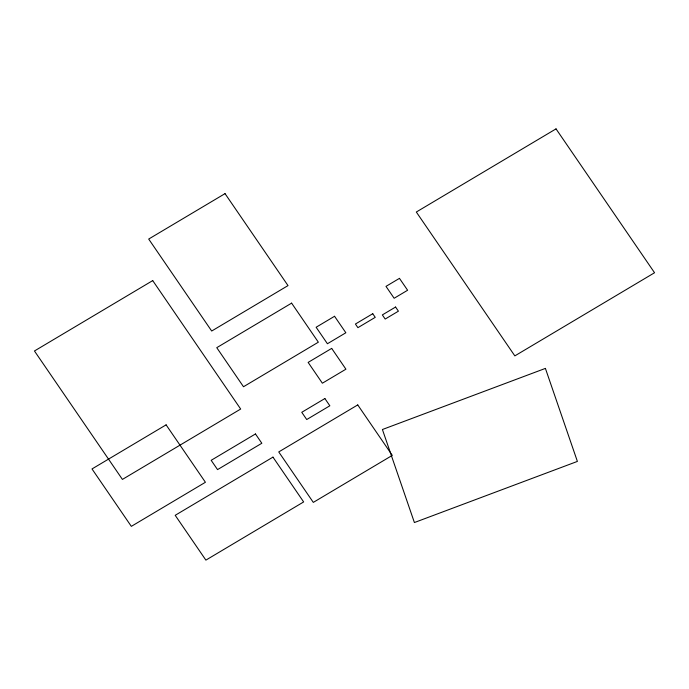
<?xml version="1.0" encoding="UTF-8"?>
<svg xmlns="http://www.w3.org/2000/svg" width="689" height="689" viewBox="0 0 689 689"><rect width="100%" height="100%" fill="white"/><g stroke="black" fill="none" stroke-linecap="round" stroke-linejoin="round"><path stroke-width="1.03" d="M225.027 193.635L148.695 239.057L211.687 331.03L288.011 285.599L225.027 193.635M152.717 280.595L34.45 350.977L122.418 479.415L240.676 409.042L152.717 280.595M556.023 128.877L416.311 212.023L514.838 355.886L654.55 272.741L556.023 128.877M291.611 303.134L216.759 347.678L243.501 386.736L318.352 342.192L291.611 303.134M334.553 316.277L316.13 327.249L327.421 343.742L345.852 332.77L334.553 316.277M399.465 278.356L385.995 286.374L394.142 298.268L407.612 290.25L399.465 278.356M166.101 424.855L92.007 468.942L131.332 526.362L205.417 482.274L166.101 424.855M372.749 313.719L355.421 324.028L357.91 327.663L375.238 317.353L372.749 313.719M395.581 307.036L382.352 314.907L385.185 319.05L398.414 311.178L395.581 307.036M331.685 348.393L308.138 362.405L322.374 383.205L345.921 369.192L331.685 348.393M255.464 433.958L211.17 460.312L217.543 469.614L261.829 443.26L255.464 433.958M324.881 398.543L301.765 412.298L306.726 419.541L329.842 405.778L324.881 398.543M357.746 404.917L278.744 451.932L313.306 502.393L392.299 455.386L357.746 404.917M272.965 457.126L175.195 515.312L205.882 560.123L303.651 501.936L272.965 457.126M545.404 368.4L382.412 429.514L414.399 522.538L577.391 461.415L545.404 368.4"/></g></svg>
